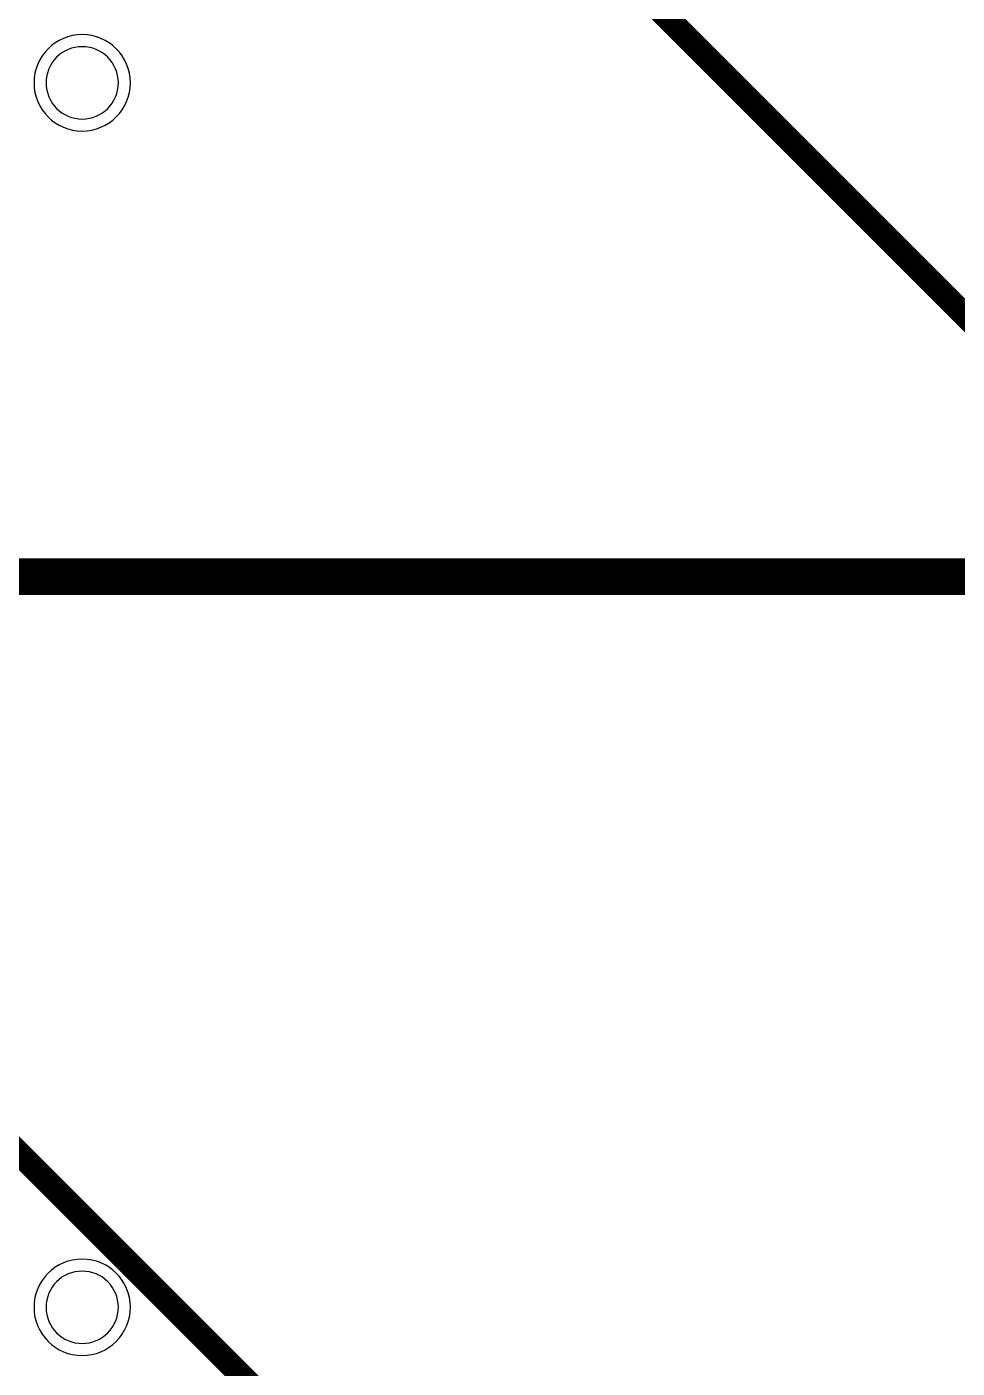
# Model space of a CAD drawing. Header units: millimetres. Extents: x -3 to 238, y -92 to 6.
# Drawn here: x 116.81 to 120.67, y -20.77 to -15.21 of the extents above; entities that cross this region are included whole.
import ezdxf

# ---------------------------------------------------------------- set-up
doc = ezdxf.new("R2010")
doc.units = ezdxf.units.MM
doc.header["$MEASUREMENT"] = 0
for name, color, linetype, true_color in [('Document-Layer', 7, 'Continuous', 0xffffff), ('Hole-Layer', 7, 'Continuous', 0x222222), ('Multi-Layer', 7, 'Continuous', 0xc0c0c0), ('Top-Layer', 7, 'Continuous', 0xff0000)]:
    doc.layers.add(name, color=color, linetype=linetype, true_color=true_color)

msp = doc.modelspace()

# ---------------------------------------------------------------- linework, layer by layer
at = {"layer": 'Document-Layer', "const_width": 0.1}
msp.add_lwpolyline([(116.7731, -12.4744), (130.8742, -26.5738)], dxfattribs=at)
msp.add_lwpolyline([(116.7008, -23.1976, 1), (118.3979, -21.5006), (110.9061, -14.0088, 1), (109.209, -15.7058)], format="xyb", close=True, dxfattribs=at)
at = {"layer": 'Hole-Layer'}
for points in [[(116.8902, -15.44, 1), (117.1902, -15.44, 1)], [(116.8902, -20.52, 1), (117.1902, -20.52, 1)]]:
    msp.add_lwpolyline(points, format="xyb", close=True, dxfattribs=at)
at = {"layer": 'Multi-Layer'}
for points in [[(116.8402, -15.44, 1), (117.2402, -15.44), (117.2402, -15.44, 1), (116.8402, -15.44)], [(116.8402, -20.52, 1), (117.2402, -20.52), (117.2402, -20.52, 1), (116.8402, -20.52)]]:
    msp.add_lwpolyline(points, format="xyb", dxfattribs=at)
at = {"layer": 'Top-Layer', "const_width": 0.152}
msp.add_lwpolyline([(116.0011, -17.489), (121.8654, -17.489)], dxfattribs=at)

doc.saveas('drawing.dxf')
